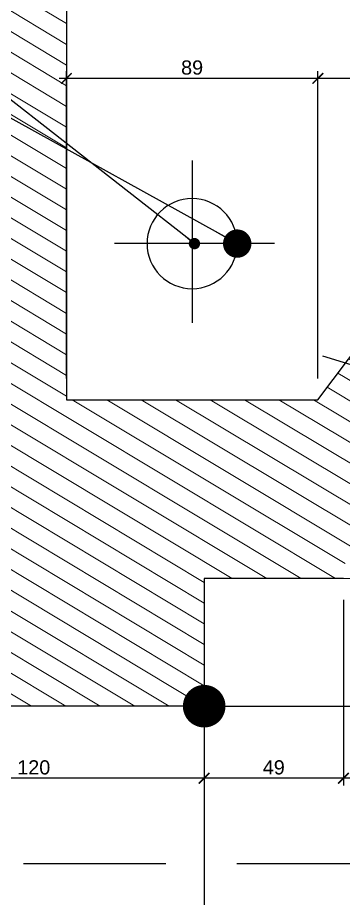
# Model space of a CAD drawing. Header units: inches. Extents: x 230831 to 416194, y 441295 to 526666.
# Drawn here: x 236159.3 to 236274, y 452349.4 to 452659.9 of the extents above; entities that cross this region are included whole.
import ezdxf

# ---------------------------------------------------------------- set-up
doc = ezdxf.new("R2010")
doc.units = ezdxf.units.IN
doc.header["$MEASUREMENT"] = 0
doc.linetypes.add('HIDDEN', pattern=[0.375, 0.25, -0.125])
for name, color, linetype in [('A-DIMESNION-1', 7, 'Continuous'), ('CQ Grg Gypsum', 41, 'Continuous'), ('CQ Light Elevation', 4, 'Continuous'), ('CQ section wall', 3, 'Continuous'), ('CQ SPOT DETAIL DIMENSION', 9, 'Continuous'), ('CQ spot detail elevation', 1, 'Continuous'), ('CQ SPOT DETAILS', 40, 'Continuous'), ('CQ_callout', 34, 'Continuous'), ('DA-ANNO-DIMENSION', 1, 'Continuous'), ('LIGHT', 130, 'Continuous'), ('xref grd floor$2$CQ Wall hatch_CHB', 8, 'Continuous')]:
    doc.layers.add(name, color=color, linetype=linetype)
doc.layers.add('CQ gypsum 2', color=42, linetype='Continuous', lineweight=0)
doc.layers.add('CQ Gypsum Hatch', color=8, linetype='Continuous', lineweight=20)
doc.styles.add('DA-dim', font='arial.ttf')
doc.styles.get("Standard").update_dxf_attribs({"font": 'arial.ttf'})
doc.dimstyles.new('chester 15', dxfattribs={"dimscale": 0.15, "dimtxt": 150, "dimasz": 100, "dimexe": 100, "dimexo": 0, "dimgap": 80, "dimtad": 1, "dimdec": 0, "dimzin": 0, "dimdsep": 46, "dimtxsty": 'Standard', "dimblk": 'DOT', "dimcen": 100, "dimclrd": 1, "dimclre": 1, "dimclrt": 3, "dimadec": 0, "dimazin": 0, "dimtfac": 1, "dimtdec": 0, "dimtofl": 0, "dimtmove": 0, "dimatfit": 3, "dimfxl": 1, "dimtolj": 1, "dimtzin": 0, "dimlwd": -1, "dimarcsym": 0})
doc.dimstyles.new('chester 25', dxfattribs={"dimscale": 0.25, "dimtxt": 150, "dimasz": 100, "dimexe": 10, "dimexo": 20, "dimgap": 80, "dimtad": 1, "dimdec": 0, "dimzin": 0, "dimdsep": 46, "dimtxsty": 'Standard', "dimblk": 'DOT', "dimcen": 50, "dimclrd": 1, "dimclre": 1, "dimclrt": 3, "dimadec": 0, "dimazin": 0, "dimtfac": 1, "dimtdec": 0, "dimtofl": 0, "dimtmove": 0, "dimatfit": 3, "dimfxl": 1, "dimtolj": 1, "dimtzin": 0, "dimlwd": -1, "dimarcsym": 0})
doc.dimstyles.new('DA-2', dxfattribs={"dimtxt": 5, "dimasz": 3.75, "dimexe": 2.5, "dimexo": 7.5, "dimgap": 1.25, "dimtad": 1, "dimdec": 0, "dimdsep": 46, "dimtxsty": 'DA-dim', "dimblk": 'ARCHTICK', "dimcen": 5, "dimdle": 2.5, "dimadec": 0, "dimazin": 0, "dimtfac": 1, "dimtdec": 0, "dimtix": 1, "dimtmove": 2, "dimatfit": 3, "dimfxl": 1, "dimarcsym": 0})
doc.dimstyles.get("Standard").update_dxf_attribs({"dimtxt": 0.18, "dimasz": 0.18, "dimexe": 0.18, "dimexo": 0.0625, "dimgap": 0.09, "dimtad": 0, "dimtih": 1, "dimtoh": 1, "dimdec": 4, "dimzin": 0, "dimdsep": 46, "dimtxsty": 'Standard', "dimcen": 0.09, "dimadec": 0, "dimazin": 0, "dimtfac": 1, "dimtdec": 4, "dimtofl": 0, "dimtmove": 0, "dimatfit": 3, "dimfxl": 1, "dimtolj": 1, "dimtzin": 0, "dimarcsym": 0})

# ---------------------------------------------------------------- blocks, each defined once
blk = doc.blocks.new('SECTION A AND B')
at = {"layer": 'xref grd floor$2$CQ Wall hatch_CHB', "extrusion": (2.772420434295382e-08, -3.397086406510971e-09, 0.9999999999999997)}
h = blk.add_hatch(dxfattribs=at)
h.set_pattern_fill('AR-CONC', color=256, scale=10, angle=-13.97142328298568, style=0)
h.set_pattern_definition([(36.02857671701432, (-1.13686837721616e-13, 0), (68.08902030313811, -23.40695012282138), [7.5, -82.5]), (341.0285767170143, (-1.13686837721616e-13, 0), (4.696115536243854, 76.34393155101377), [6, -66]), (86.48002117701432, (5.674084953584043, -1.950579099106383), (72.78513543292053, 52.93698073081792), [6.374019199999999, -70.1142112]), (32.21277671701431, (4.828758459330061, 19.4083253203734), (99.57057156855136, -41.82951326026698), [11.25, -123.75]), (82.66421220701432, (13.12630211951353, 15.92253007405429), (114.2200327004979, 71.963769638355), [9.5610342, -105.171376]), (337.2127407070143, (4.828758459330061, 19.4083253203734), (114.2200326282029, 71.96376960434766), [9, -99.0000001]), (7.028576717014317, (13.3257315046842, 12.14186476061497), (48.20408439676903, -53.482391937558), [7.5, -82.5]), (312.0285767170143, (13.3257315046842, 12.14186476061497), (41.11958765836167, 64.49518506525843), [6, -66]), (57.48002145701431, (17.34273850980571, 7.684998795658815), (89.32367130771905, 11.0127931513372), [6.374019000000001, -70.1142112]), (23.52857671701431, (-1.13686837721616e-13, 0), (9.217332202968066, 32.01097604041664), [0, -65.19999999999999, 0, -67, 0, -66.25]), (353.5285767170143, (-1.13686837721616e-13, 0), (35.05129027384105, 31.92285780031193), [0, -38.2, 0, -63.7, 0, -25.25]), (313.5285767170143, (-21.64028273221652, 5.384065682153131), (51.25843738430945, -15.07725946313946), [0, -25, 0, -78, 0, -103.5]), (303.5285767170143, (-31.34444539240314, 7.798444911818211), (59.01024838598841, -4.365975426402727), [0, -32.5, 0, -51.8, 0, -73.5])])
h.paths.add_polyline_path([(234206.6824561684, 453817.1762365347), (234206.6824561684, 453567.1762365348), (236854.1733847183, 453567.1762365348), (236854.1733847183, 453817.1762365348)])
h.paths.add_polyline_path([(234206.6824561684, 449317.1762365348), (234206.6824561684, 449117.1762365348), (236854.1733847183, 449117.1762365348), (236854.1733847183, 449317.1762365348)])
h = blk.add_hatch(dxfattribs=at)
h.set_pattern_fill('ANSI31,_O', color=8, scale=150, angle=76.02857671701435)
h.set_pattern_definition([(121.0285767170143, (-1.13686837721616e-13, 0), (-16.06706840326394, -9.664978682068453), [])])
h.paths.add_polyline_path([(234504.1733847185, 453567.1762365348), (234404.1738281932, 453567.1762365348), (234404.1738281934, 452067.1762365347), (234504.1733847184, 452067.1185752425)])
h.paths.add_polyline_path([(236754.1732899436, 453567.1762365348), (236754.1732899436, 449317.1762365348), (236854.1733847183, 449317.1762365348), (236854.1733847183, 453567.1762365348)])
blk = doc.blocks.new('_Dot')
at = {"color": 0, "linetype": 'ByBlock', "lineweight": -2}
blk.add_line((-0.5, 0), (-1, 0), dxfattribs=at)
at = {"color": 0, "linetype": 'ByBlock', "const_width": 0.5}
blk.add_lwpolyline([(-0.25, 0, 1), (0.25, 0, 1)], format="xyb", close=True, dxfattribs=at)
blk = doc.blocks.new('*D219')
at = {"layer": 'A-DIMESNION-1', "color": 1, "lineweight": -2, "ltscale": 0.05, "transparency": 16777216}
for p, q in [((236321.5089353906, 452850.2154060968), (233364.0999054055, 452850.2154060968)), ((234831.8532837918, 449417.1538911526), (233364.0999054055, 449417.1538911526))]:
    blk.add_line(p, q, dxfattribs=at)
at = {"layer": 'A-DIMESNION-1', "color": 1, "ltscale": 0.05, "transparency": 16777216}
blk.add_line((233366.5999054055, 452825.2154060968), (233366.5999054055, 449442.1538911526), dxfattribs=at)
at = {"layer": 'Defpoints', "color": 0, "linetype": 'Continuous', "ltscale": 0.05, "transparency": 16777216}
for p in [(236326.5089353906, 452850.2154060968, 0.0002310137692535668), (233366.5999054055, 449417.1538911526), (234836.8532837918, 449417.1538911525, -2.213903546725328e-07)]:
    blk.add_point(p, dxfattribs=at)
at = {"layer": 'A-DIMESNION-1', "color": 1, "linetype": 'Continuous', "ltscale": 0.05, "transparency": 16777216, "xscale": 25, "yscale": 25, "zscale": 25}
for p, rotation in [((233366.5999054055, 452850.2154060968), 90), ((233366.5999054055, 449417.1538911526), 270)]:
    blk.add_blockref('_Dot', p, dxfattribs=dict(at, rotation=rotation))
at = {"layer": 'A-DIMESNION-1', "color": 3, "linetype": 'Continuous', "ltscale": 0.05, "transparency": 16777216, "insert": (233327.4406284614, 451133.6846486247), "char_height": 37.5, "attachment_point": 5, "rotation": 90.00000000000001}
blk.add_mtext('\\A1;3433', dxfattribs=at)
blk = doc.blocks.new('indirect light plan')
at = {"layer": 'LIGHT'}
for points in [[(91309.27637586422, -49485.64607297082), (91309.27637586422, -49542.81288219872)], [(91280.30761182308, -49514.89427001408), (91336.60707406467, -49514.89427001408)]]:
    blk.add_lwpolyline(points, dxfattribs=at)
blk.add_circle((91309.27637586422, -49514.89427001413), 15.87653305614367, dxfattribs=at)
blk = doc.blocks.new('section ceiling a and b')
at = {"layer": 'CQ Gypsum Hatch', "extrusion": (2.772420434295382e-08, 3.39708640651097e-09, 0.9999999999999997)}
h = blk.add_hatch(dxfattribs=at)
h.set_pattern_fill('ANSI31', color=256, scale=50, angle=166.0285767170143, style=0)
h.set_pattern_definition([(211.0285767170143, (-1582.028212792153, -743.9962909689057), (3.221659560689484, -5.355689467754646), [])])
edge = h.paths.add_edge_path()
edge.add_line((156317.0404743176, 36696.44544566661), (156920.8086084217, 36696.44509396958))
edge.add_arc((156920.8086084217, 36546.44509396928), 150.0000000003056, 5.6274984672199935e-12, 90, ccw=False)
edge.add_line((157070.8086084221, 36546.44509396929), (157070.8086084221, 36371.44509396749))
edge.add_line((157070.8086084221, 36371.44509396749), (156982.3086084216, 36371.44509396749))
edge.add_line((156982.3086084216, 36371.44509396749), (156925.7022465109, 36446.44509396749))
edge.add_line((156925.7022465109, 36446.44509396749), (156886.6303951438, 36446.44509396935))
edge.add_line((156886.6303951438, 36446.44509396935), (156886.6303951438, 36423.94509396754))
edge.add_line((156886.6303951438, 36423.94509396754), (156895.6303951435, 36423.94509396749))
edge.add_line((156895.6303951435, 36423.94509396749), (156895.6303951439, 36416.44509396776))
edge.add_arc((156896.5189341682, 36388.50896893237), 27.95025194145004, 29.519025342495297, 91.82174081782051, ccw=False)
edge.add_arc((156888.3789596119, 36386.86859174967), 35.93479783933154, 6.527251485476995, 25.39668080828028, ccw=False)
edge.add_arc((156592.7877927036, 36352.80523850317), 333.4821784867488, 4.751447809732724, 6.568657368015124, ccw=False)
edge.add_arc((156978.2850813332, 36386.16965127675), 53.47024035951061, 186.1635720968003, 202.8448179774395)
edge.add_arc((156945.3045167858, 36373.27808013645), 18.09530210408352, 205.7714928762176, 276.830970200255)
edge.add_line((156947.4567843333, 36355.31123003294), (156947.4567843332, 36352.31123003318))
edge.add_arc((156947.4567843332, 36344.51172138484), 7.799508648342453, 89.99999999957241, 308.4673023863901)
edge.add_line((156952.3086084214, 36338.40499245905), (156952.3086084213, 36329.4049924594))
edge.add_arc((156952.3086084212, 36308.40499245924), 21.00000000016007, -1.986109054996632e-10, 89.99999999976183, ccw=False)
edge.add_line((156973.3086084214, 36308.40499245917), (157022.3086084214, 36308.40499245917))
edge.add_line((157022.3086084214, 36308.40499245917), (157022.3086084214, 36263.40585075942))
edge.add_line((157022.3086084214, 36263.40585075942), (157142.3166730269, 36263.40591214225))
edge.add_line((157142.3166730269, 36263.40591214225), (157142.3166615469, 36283.40592362208))
edge.add_line((157142.3166615469, 36283.40592362208), (157162.3166229082, 36283.40592362208))
edge.add_line((157162.3166229082, 36283.40592362208), (157162.3166135021, 36308.40594055335))
edge.add_line((157162.3166135021, 36308.40594055335), (157095.8086148447, 36308.40593810467))
edge.add_line((157095.8086148447, 36308.40593810467), (157095.8086084217, 36546.44509396958))
edge.add_arc((156920.8086084217, 36546.44509396954), 175.0000000000291, 1.429308559572743e-11, 90.00000000001907)
edge.add_line((156920.8086084216, 36721.44509396958), (156317.0404743176, 36721.44549065561))
edge.add_line((156317.0404743176, 36721.44549065561), (156143.8245845959, 36721.44549030095))
edge.add_arc((156143.8245845962, 36546.44549030096), 174.9999999999854, 90.00000000008575, 180.000000000081)
edge.add_line((155968.8245845962, 36546.44549030071), (155968.8245781733, 36308.40633443603))
edge.add_line((155968.8245781733, 36308.40633443603), (155902.3165795159, 36308.40633688471))
edge.add_line((155902.3165795159, 36308.40633688471), (155902.3165701095, 36283.4063199535))
edge.add_line((155902.3165701095, 36283.4063199535), (155967.3165314708, 36283.40629412411))
edge.add_line((155967.3165314708, 36283.40629412411), (155967.3165199911, 36263.40628264433))
edge.add_line((155967.3165199911, 36263.40628264433), (156042.3245845964, 36263.40624709084))
edge.add_line((156042.3245845964, 36263.40624709084), (156042.3245845966, 36308.40538879053))
edge.add_line((156042.3245845966, 36308.40538879053), (156091.3245845966, 36308.40538879076))
edge.add_arc((156112.3245845965, 36308.40538879063), 20.99999999991269, 89.99999999968242, 179.9999999996427, ccw=False)
edge.add_line((156112.3245845966, 36329.40538879053), (156112.3245845963, 36338.40538879074))
edge.add_arc((156117.1764086845, 36344.51211771623), 7.799508648130567, 231.5326976120793, 449.9999999987172)
edge.add_line((156117.1764086846, 36352.31162636436), (156117.1764086848, 36355.31162636453))
edge.add_arc((156119.3286762316, 36373.278476469), 18.09530210495172, 263.1690298025771, 334.2285071265885)
edge.add_arc((156086.3481117089, 36386.17004760171), 53.47024033470178, 337.155182020676, 353.8364279013091)
edge.add_arc((156471.8454003887, 36352.80563482564), 333.4821785618601, 173.4313426324718, 175.2485521907542, ccw=False)
edge.add_arc((156176.2542334163, 36386.86898807808), 35.93479784997965, 154.6033191939369, 173.472748516723, ccw=False)
edge.add_arc((156168.1142588494, 36388.50936526362), 27.95025194138269, 88.17825918098032, 150.4809746563083, ccw=False)
edge.add_line((156169.0027978742, 36416.44549029891), (156169.0027978742, 36423.94549029891))
edge.add_line((156169.0027978742, 36423.94549029891), (156178.0027978742, 36423.94549029891))
edge.add_line((156178.0027978742, 36423.94549029891), (156178.0027978742, 36446.44549030071))
edge.add_line((156178.0027978742, 36446.44549030071), (156138.9309465071, 36446.44549029885))
edge.add_line((156138.9309465071, 36446.44549029885), (156082.3245845966, 36371.44549029885))
edge.add_line((156082.3245845966, 36371.44549029885), (155993.8245845959, 36371.44549029885))
edge.add_line((155993.8245845959, 36371.44549029885), (155993.8245845959, 36546.44549030095))
edge.add_arc((156143.8245845959, 36546.4454903007), 150.0000000000291, 89.99999999991098, 179.9999999999055, ccw=False)
edge.add_line((156143.8245845962, 36696.44549030071), (156317.0404743176, 36696.44544566661))
at = {"layer": 'CQ Grg Gypsum'}
for p, q in [((157070.8086084221, 36546.44509396935, -1.466518336013314e-07), (157070.8086084221, 36371.44509396754, -1.466518336030662e-07)), ((156982.3086084216, 36371.44509396754, -1.466518336030662e-07), (156925.7022465109, 36446.44509396754, -1.466518336013314e-07)), ((157070.8086084221, 36371.44509396754, -1.466518336030662e-07), (156982.3086084216, 36371.44509396754, -1.466518336030662e-07)), ((156973.3086084214, 36308.40499245923, -1.466518335995967e-07), (157022.3086084214, 36308.40499245923, -1.46651833597862e-07)), ((157022.3086084214, 36308.40499245923, -1.46651833597862e-07), (157022.3086084214, 36263.40585075947, -1.46651833597862e-07)), ((157022.3086084214, 36263.40585075947, -1.46651833597862e-07), (157142.3166730269, 36263.40591214231, -1.466518335995967e-07))]:
    blk.add_line(p, q, dxfattribs=at)
at = {"layer": 'CQ Light Elevation', "color": 8, "extrusion": (2.791200344724611e-08, 3.420097699331303e-09, 0.9999999999999997)}
blk.add_blockref('indirect light plan', (65717.28223255763, 85941.33930793242, 0.004457215183239768), dxfattribs=at)
blk = doc.blocks.new('*D222')
at = {"layer": 'CQ SPOT DETAIL DIMENSION', "color": 1, "lineweight": -2, "transparency": 16777216}
for p, q in [((236225.0089353908, 452417.1761628865), (236240.0089353923, 452417.1761628865)), ((236225.0089353909, 449417.1762365347), (236240.0089353923, 449417.1762365347))]:
    blk.add_line(p, q, dxfattribs=at)
at = {"layer": 'CQ SPOT DETAIL DIMENSION', "color": 1, "transparency": 16777216}
blk.add_line((236225.0089353923, 452402.1761628865), (236225.0089353923, 449432.1762365347), dxfattribs=at)
at = {"layer": 'Defpoints', "color": 0, "transparency": 16777216}
for p in [(236225.0089353908, 452417.1761628865, 0.001304594176956366), (236225.0089353909, 449417.1762365347, 0.000318352154890459), (236225.0089353923, 449417.1762365347)]:
    blk.add_point(p, dxfattribs=at)
at = {"layer": 'CQ SPOT DETAIL DIMENSION', "color": 1, "transparency": 16777216, "xscale": 15, "yscale": 15, "zscale": 15}
for p, rotation in [((236225.0089353923, 452417.1761628865), 90), ((236225.0089353923, 449417.1762365347), 270)]:
    blk.add_blockref('_Dot', p, dxfattribs=dict(at, rotation=rotation))
at = {"layer": 'CQ SPOT DETAIL DIMENSION', "color": 3, "transparency": 16777216, "insert": (236201.5133692258, 450917.1761997107), "char_height": 22.5, "attachment_point": 5, "rotation": 90}
blk.add_mtext('\\A1;3000', dxfattribs=at)
blk = doc.blocks.new('_ARCHTICK')
at = {"color": 0, "linetype": 'ByBlock', "const_width": 0.15}
blk.add_lwpolyline([(-0.5, -0.5), (0.5, 0.5)], dxfattribs=at)
blk = doc.blocks.new('*D491')
at = {"layer": 'DA-ANNO-DIMENSION', "color": 0, "lineweight": -2, "transparency": 16777216}
for p, q in [((236393.3669581062, 452485.6752250389), (236393.3669581062, 452459.6753045865)), ((236302.5667367889, 452483.1752250389), (236395.8669581062, 452483.1752250389)), ((236281.5089353909, 452462.1753045865), (236395.8669581062, 452462.1753045865))]:
    blk.add_line(p, q, dxfattribs=at)
at = {"layer": 'Defpoints', "color": 0, "transparency": 16777216}
for p in [(236295.0667367889, 452483.1752250389, 0.001303908015278437), (236274.0089353909, 452462.1753045865, 0.001303388556916133), (236393.3669581062, 452462.1753045865)]:
    blk.add_point(p, dxfattribs=at)
at = {"layer": 'DA-ANNO-DIMENSION', "color": 0, "lineweight": -2, "transparency": 16777216, "xscale": 3.75, "yscale": 3.75, "zscale": 3.75}
for p, rotation in [((236393.3669581062, 452483.1752250389), 90), ((236393.3669581062, 452462.1753045865), 270)]:
    blk.add_blockref('_ARCHTICK', p, dxfattribs=dict(at, rotation=rotation))
at = {"layer": 'DA-ANNO-DIMENSION', "color": 0, "transparency": 16777216, "insert": (236389.6067261827, 452472.6752648125), "char_height": 5, "attachment_point": 5, "rotation": 90, "style": 'DA-dim'}
blk.add_mtext('21', dxfattribs=at)
blk = doc.blocks.new('*D267')
at = {"layer": 'DA-ANNO-DIMENSION', "color": 0, "lineweight": -2, "transparency": 16777216}
for p, q in [((236281.5089353909, 452462.1753045865), (236395.8669581067, 452462.1753045865)), ((236393.3669581067, 452464.6753045865), (236393.3669581067, 452414.6765592183)), ((236232.5089353909, 452417.1765592183), (236395.8669581067, 452417.1765592183))]:
    blk.add_line(p, q, dxfattribs=at)
at = {"layer": 'Defpoints', "color": 0, "transparency": 16777216}
for p in [(236274.0089353909, 452462.1753045865, 0.001303388556916133), (236225.0089353909, 452417.1765592183, 0.001304594178302739), (236393.3669581067, 452417.1765592183)]:
    blk.add_point(p, dxfattribs=at)
at = {"layer": 'DA-ANNO-DIMENSION', "color": 0, "lineweight": -2, "transparency": 16777216, "xscale": 3.75, "yscale": 3.75, "zscale": 3.75}
for p, rotation in [((236393.3669581067, 452462.1753045865), 90), ((236393.3669581067, 452417.1765592183), 270)]:
    blk.add_blockref('_ARCHTICK', p, dxfattribs=dict(at, rotation=rotation))
at = {"layer": 'DA-ANNO-DIMENSION', "color": 0, "transparency": 16777216, "insert": (236389.5743250917, 452439.6759319022), "char_height": 5, "attachment_point": 5, "rotation": 90, "style": 'DA-dim'}
blk.add_mtext('45', dxfattribs=at)
blk = doc.blocks.new('*D265')
at = {"layer": 'DA-ANNO-DIMENSION', "color": 0, "lineweight": -2, "transparency": 16777216}
for p, q in [((236265.0089353905, 452532.7154060946), (236265.0089353905, 452640.9522294778)), ((236321.6152973012, 452607.7154060946), (236321.6152973012, 452640.9522294778)), ((236324.1152973012, 452638.4522294778), (236262.5089353905, 452638.4522294778))]:
    blk.add_line(p, q, dxfattribs=at)
at = {"layer": 'Defpoints', "color": 0, "transparency": 16777216}
for p in [(236265.0089353905, 452638.4522294778), (236321.6152973012, 452600.2154060946, 0.001302537642562887), (236265.0089353905, 452525.2154060946, 0.001303852227427121)]:
    blk.add_point(p, dxfattribs=at)
at = {"layer": 'DA-ANNO-DIMENSION', "color": 0, "lineweight": -2, "transparency": 16777216, "xscale": 3.75, "yscale": 3.75, "zscale": 3.75, "rotation": 180}
blk.add_blockref('_ARCHTICK', (236265.0089353905, 452638.4522294778), dxfattribs=at)
at = {"layer": 'DA-ANNO-DIMENSION', "color": 0, "lineweight": -2, "transparency": 16777216, "xscale": 3.75, "yscale": 3.75, "zscale": 3.75}
blk.add_blockref('_ARCHTICK', (236321.6152973012, 452638.4522294778), dxfattribs=at)
at = {"layer": 'DA-ANNO-DIMENSION', "color": 0, "transparency": 16777216, "insert": (236293.3121163459, 452642.2448624928), "char_height": 5, "attachment_point": 5, "style": 'DA-dim'}
blk.add_mtext('57', dxfattribs=at)
blk = doc.blocks.new('*D264')
at = {"layer": 'DA-ANNO-DIMENSION', "color": 0, "lineweight": -2, "transparency": 16777216}
for p, q in [((236176.5089353901, 452532.7154060946), (236176.5089353901, 452640.9522294778)), ((236265.0089353905, 452532.7154060946), (236265.0089353905, 452640.9522294778)), ((236267.5089353905, 452638.4522294778), (236174.0089353901, 452638.4522294778))]:
    blk.add_line(p, q, dxfattribs=at)
at = {"layer": 'Defpoints', "color": 0, "transparency": 16777216}
for p in [(236176.5089353901, 452638.4522294778), (236176.5089353901, 452525.2154060946, 0.001306305819511485), (236265.0089353905, 452525.2154060946, 0.001303852227427121)]:
    blk.add_point(p, dxfattribs=at)
at = {"layer": 'DA-ANNO-DIMENSION', "color": 0, "lineweight": -2, "transparency": 16777216, "xscale": 3.75, "yscale": 3.75, "zscale": 3.75, "rotation": 180}
blk.add_blockref('_ARCHTICK', (236176.5089353901, 452638.4522294778), dxfattribs=at)
at = {"layer": 'DA-ANNO-DIMENSION', "color": 0, "lineweight": -2, "transparency": 16777216, "xscale": 3.75, "yscale": 3.75, "zscale": 3.75}
blk.add_blockref('_ARCHTICK', (236265.0089353905, 452638.4522294778), dxfattribs=at)
at = {"layer": 'DA-ANNO-DIMENSION', "color": 0, "transparency": 16777216, "insert": (236220.7589353903, 452642.2550944164), "char_height": 5, "attachment_point": 5, "style": 'DA-dim'}
blk.add_mtext('89', dxfattribs=at)
blk = doc.blocks.new('*D270')
at = {"layer": 'DA-ANNO-DIMENSION', "color": 0, "lineweight": -2, "transparency": 16777216}
for p, q in [((236294.9511293488, 452475.675225026), (236294.9511293488, 452389.2758715467)), ((236274.0089353908, 452454.6753045862), (236274.0089353908, 452389.2758715467)), ((236297.4511293488, 452391.7758715467), (236271.5089353908, 452391.7758715467))]:
    blk.add_line(p, q, dxfattribs=at)
at = {"layer": 'Defpoints', "color": 0, "transparency": 16777216}
for p in [(236294.9511293488, 452483.175225026, 0.001303911294731619), (236274.0089353908, 452462.1753045862), (236274.0089353908, 452391.7758715467)]:
    blk.add_point(p, dxfattribs=at)
at = {"layer": 'DA-ANNO-DIMENSION', "color": 0, "lineweight": -2, "transparency": 16777216, "xscale": 3.75, "yscale": 3.75, "zscale": 3.75, "rotation": 180}
blk.add_blockref('_ARCHTICK', (236274.0089353908, 452391.7758715467), dxfattribs=at)
at = {"layer": 'DA-ANNO-DIMENSION', "color": 0, "lineweight": -2, "transparency": 16777216, "xscale": 3.75, "yscale": 3.75, "zscale": 3.75}
blk.add_blockref('_ARCHTICK', (236294.9511293488, 452391.7758715467), dxfattribs=at)
at = {"layer": 'DA-ANNO-DIMENSION', "color": 0, "transparency": 16777216, "insert": (236284.4800323698, 452395.5361034703), "char_height": 5, "attachment_point": 5, "style": 'DA-dim'}
blk.add_mtext('21', dxfattribs=at)
blk = doc.blocks.new('*D269')
at = {"layer": 'DA-ANNO-DIMENSION', "color": 0, "lineweight": -2, "transparency": 16777216}
for p, q in [((236225.0089353909, 452454.6752200437), (236225.0089353909, 452389.2758715467)), ((236274.0089353908, 452454.6753045862), (236274.0089353908, 452389.2758715467)), ((236276.5089353908, 452391.7758715467), (236222.5089353909, 452391.7758715467))]:
    blk.add_line(p, q, dxfattribs=at)
at = {"layer": 'Defpoints', "color": 0, "transparency": 16777216}
for p in [(236225.0089353909, 452462.1752200437, 0.00130580835700511), (236274.0089353908, 452462.1753045862), (236225.0089353909, 452391.7758715467)]:
    blk.add_point(p, dxfattribs=at)
at = {"layer": 'DA-ANNO-DIMENSION', "color": 0, "lineweight": -2, "transparency": 16777216, "xscale": 3.75, "yscale": 3.75, "zscale": 3.75, "rotation": 180}
blk.add_blockref('_ARCHTICK', (236225.0089353909, 452391.7758715467), dxfattribs=at)
at = {"layer": 'DA-ANNO-DIMENSION', "color": 0, "lineweight": -2, "transparency": 16777216, "xscale": 3.75, "yscale": 3.75, "zscale": 3.75}
blk.add_blockref('_ARCHTICK', (236274.0089353908, 452391.7758715467), dxfattribs=at)
at = {"layer": 'DA-ANNO-DIMENSION', "color": 0, "transparency": 16777216, "insert": (236249.5089353908, 452395.5787364853), "char_height": 5, "attachment_point": 5, "style": 'DA-dim'}
blk.add_mtext('49', dxfattribs=at)
blk = doc.blocks.new('*D268')
at = {"layer": 'DA-ANNO-DIMENSION', "color": 0, "lineweight": -2, "transparency": 16777216}
for p, q in [((236225.0089353909, 452454.6752200437), (236225.0089353909, 452389.2758715467)), ((236105.0008707852, 452409.6762242693), (236105.0008707852, 452389.2758715467)), ((236227.5089353909, 452391.7758715467), (236102.5008707852, 452391.7758715467))]:
    blk.add_line(p, q, dxfattribs=at)
at = {"layer": 'Defpoints', "color": 0, "transparency": 16777216}
for p in [(236225.0089353909, 452462.1752200437, 0.00130580835700511), (236105.0008707852, 452417.1762242693, 0.001307921305270813), (236105.0008707852, 452391.7758715467)]:
    blk.add_point(p, dxfattribs=at)
at = {"layer": 'DA-ANNO-DIMENSION', "color": 0, "lineweight": -2, "transparency": 16777216, "xscale": 3.75, "yscale": 3.75, "zscale": 3.75, "rotation": 180}
blk.add_blockref('_ARCHTICK', (236105.0008707852, 452391.7758715467), dxfattribs=at)
at = {"layer": 'DA-ANNO-DIMENSION', "color": 0, "lineweight": -2, "transparency": 16777216, "xscale": 3.75, "yscale": 3.75, "zscale": 3.75}
blk.add_blockref('_ARCHTICK', (236225.0089353909, 452391.7758715467), dxfattribs=at)
at = {"layer": 'DA-ANNO-DIMENSION', "color": 0, "transparency": 16777216, "insert": (236165.0049030881, 452395.5787364853), "char_height": 5, "attachment_point": 5, "style": 'DA-dim'}
blk.add_mtext('120', dxfattribs=at)
blk = doc.blocks.new('*D487')
at = {"layer": 'DA-ANNO-DIMENSION', "color": 0, "lineweight": -2, "transparency": 16777216}
for p, q in [((236266.6413899726, 452540.669875892), (236302.2838633479, 452529.7894503241)), ((236322.564023761, 452523.5986124001), (236316.1018485596, 452525.5712930147))]:
    blk.add_line(p, q, dxfattribs=at)
at = {"layer": 'Defpoints', "color": 0, "transparency": 16777216}
for p in [(236269.0324624844, 452539.9399634019, 0.001303790698933266), (236320.1729512492, 452524.3285248901, 0.001302319836167005)]:
    blk.add_point(p, dxfattribs=at)
at = {"layer": 'DA-ANNO-DIMENSION', "color": 0, "lineweight": -2, "transparency": 16777216, "xscale": 3.75, "yscale": 3.75, "zscale": 3.75, "rotation": 343.0243658502069}
blk.add_blockref('_ARCHTICK', (236320.1729512492, 452524.3285248901), dxfattribs=at)
at = {"layer": 'DA-ANNO-DIMENSION', "color": 0, "transparency": 16777216, "insert": (236309.1928559537, 452527.6803716695), "char_height": 5, "attachment_point": 5, "rotation": 343.0243658502069, "style": 'DA-dim'}
blk.add_mtext('R53', dxfattribs=at)

msp = doc.modelspace()

# ---------------------------------------------------------------- linework, layer by layer
at = {"layer": 'CQ gypsum 2', "extrusion": (2.772420434295382e-08, -3.397086406510971e-09, 0.9999999999999997)}
msp.add_line((237155.910041345, 452462.1753168278, 0.001279430510155655), (236225.0089353909, 452462.1752200437, 0.00130580835700511), dxfattribs=at)
at = {"layer": 'CQ gypsum 2'}
msp.add_line((237204.9929592159, 452417.176559218, 0.001277424900973385), (236225.0089353909, 452417.176559218, 0.001304594178302735), dxfattribs=at)
at = {"layer": 'CQ spot detail elevation', "color": 3, "linetype": 'HIDDEN', "ltscale": 200}
msp.add_lwpolyline([(235845.5852184424, 452958.365228117), (236661.4509301964, 452958.365228117), (236661.4509301964, 452361.6385668762), (235845.5852184424, 452361.6385668762)], close=True, dxfattribs=at)

# ---------------------------------------------------------------- block references
at = {"layer": 'CQ Grg Gypsum', "lineweight": 0, "extrusion": (2.772420434295382e-08, -3.397086406510971e-09, 0.9999999999999997), "xscale": -1}
msp.add_blockref('section ceiling a and b', (393247.317543812, 416153.770312127, 0.006316991008215804), dxfattribs=at)
at = {"layer": 'CQ section wall'}
msp.add_blockref('SECTION A AND B', (610.7446880468051, 0, 0.0002905160519317026), dxfattribs=at)

# ---------------------------------------------------------------- dimensions: what is measured, and where the dimension line sits
at = {"layer": 'A-DIMESNION-1', "color": 64, "linetype": 'Continuous', "ltscale": 0.05}
dim = msp.add_linear_dim(base=(233366.5999054055, 449417.1538911526, 0.001072237472688593), p1=(236326.5089353906, 452850.2154060968, 0.00130325124194216), p2=(234836.8532837917, 449417.1538911525, 0.001072016082333921), angle=90, dimstyle='chester 25', dxfattribs=at)
dim.commit()
dim.dimension.update_dxf_attribs({"geometry": '*D219', "text_midpoint": (233327.4406284614, 451133.6846486247, 0.001072237472688593)})
at = {"layer": 'CQ SPOT DETAIL DIMENSION', "color": 2}
dim = msp.add_linear_dim(base=(236225.0089353923, 449417.1762365347), p1=(236225.0089353908, 452417.1761628865, 0.001304594176956366), p2=(236225.0089353909, 449417.1762365347, 0.000318352154890459), angle=90, dimstyle='chester 15', dxfattribs=at)
dim.commit()
dim.dimension.update_dxf_attribs({"geometry": '*D222', "text_midpoint": (236201.5133692258, 450917.1761997107)})
at = {"layer": 'DA-ANNO-DIMENSION'}
for base, p1, p2, picture, middle in [((236176.5089353901, 452638.4522294778), (236265.0089353905, 452525.2154060946, 0.001303852227427121), (236176.5089353901, 452525.2154060946, 0.001306305819511485), '*D264', (236220.7589353903, 452642.2550944164)), ((236265.0089353905, 452638.4522294778), (236321.6152973012, 452600.2154060946, 0.001302537642562887), (236265.0089353905, 452525.2154060946, 0.001303852227427121), '*D265', (236293.3121163459, 452642.2448624928)), ((236274.0089353908, 452391.7758715467), (236294.9511293488, 452483.175225026, 0.001303911294731619), (236274.0089353908, 452462.1753045862), '*D270', (236284.4800323698, 452395.5361034703)), ((236105.0008707852, 452391.7758715467), (236225.0089353909, 452462.1752200437, 0.00130580835700511), (236105.0008707852, 452417.1762242693, 0.001307921305270813), '*D268', (236165.0049030881, 452395.5787364853)), ((236225.0089353909, 452391.7758715467), (236274.0089353908, 452462.1753045862), (236225.0089353909, 452462.1752200437, 0.00130580835700511), '*D269', (236249.5089353908, 452395.5787364853))]:
    dim = msp.add_linear_dim(base=base, p1=p1, p2=p2, dimstyle='DA-2', dxfattribs=at)
    dim.commit()
    dim.dimension.update_dxf_attribs({"geometry": picture, "text_midpoint": middle})
dim = msp.add_radius_dim(center=(236269.0324624844, 452539.9399634019, 0.001303790698933266), mpoint=(236320.1729512492, 452524.3285248901, 0.001302319836167005), dimstyle='DA-2', dxfattribs=at)
dim.commit()
dim.dimension.update_dxf_attribs({"geometry": '*D487', "text_midpoint": (236309.1928559537, 452527.6803716695), "dimtype": 164})
for base, p1, p2, picture, middle in [((236393.3669581062, 452462.1753045865), (236295.0667367888, 452483.1752250387, 0.001303908015278437), (236274.0089353908, 452462.1753045862, 0.001303388556916133), '*D491', (236389.6067261827, 452472.6752648125)), ((236393.3669581067, 452417.1765592183), (236274.0089353908, 452462.1753045862, 0.001303388556916133), (236225.0089353908, 452417.176559218, 0.001304594178302739), '*D267', (236389.5743250917, 452439.6759319022))]:
    dim = msp.add_linear_dim(base=base, p1=p1, p2=p2, angle=90, dimstyle='DA-2', dxfattribs=at)
    dim.commit()
    dim.dimension.update_dxf_attribs({"geometry": picture, "text_midpoint": middle})

# ---------------------------------------------------------------- leaders
at = {"layer": 'CQ SPOT DETAILS', "color": 1}
msp.add_leader([(236221.5779683106, 452580.2153500454, 0.001255119179009335), (236127.670541714, 452653.6869383015, 0.001255119179009335), (236054.8784766124, 452653.6869383016, 0.001255119179009335)], dimstyle='Standard', override={"dimasz": 4, "dimldrblk": 'Dot', "dimfxl": 0.1, "dimarcsym": 2}, dxfattribs=at)
at = {"layer": 'CQ_callout'}
msp.add_leader([(236236.6354684464, 452580.2153500454, 0.0003581055442671624), (235184.6179289854, 453163.5891823588, 0.0003581055442671624), (234696.1578805514, 453163.5891823589, 0.0003581055442671624)], dimstyle='Standard', override={"dimasz": 10, "dimldrblk": 'Dot', "dimfxl": 0.1, "dimarcsym": 2}, dxfattribs=at)

doc.saveas('drawing.dxf')
